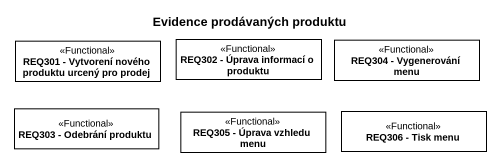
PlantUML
@startuml
title Evidence prodávaných produktu
hide circle
hide empty members
class "REQ301 - Vytvorení nového produktu urcený pro prodej" as REQ301_Vytvorení_nového <<Functional>>
class "REQ302 - Úprava informací o produktu" as REQ302_Úprava_informací_o <<Functional>>
class "REQ304 - Vygenerování menu" as REQ304_Vygenerování_menu <<Functional>>
class "REQ303 - Odebrání produktu" as REQ303_Odebrání_produktu <<Functional>>
class "REQ305 - Úprava vzhledu menu" as REQ305_Úprava_vzhledu_menu <<Functional>>
class "REQ306 - Tisk menu" as REQ306_Tisk_menu <<Functional>>
@enduml
